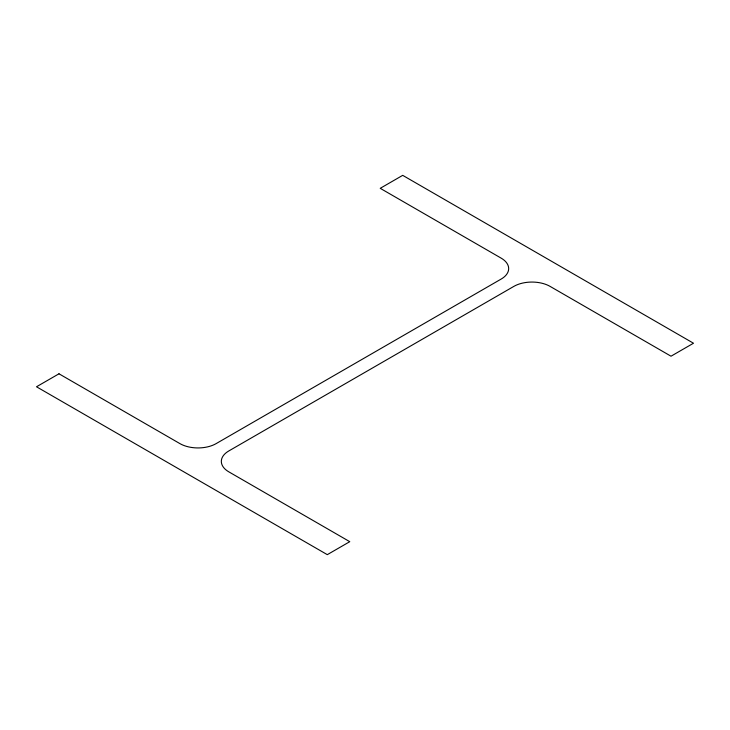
<?xml version="1.0" encoding="UTF-8"?>
<svg xmlns="http://www.w3.org/2000/svg" width="730" height="730" viewBox="0 0 730 730"><rect width="100%" height="100%" fill="white"/><g stroke="black" fill="none" stroke-linecap="round" stroke-linejoin="round"><path stroke-width="1.09" d="M58.984 373.796L36.5 386.772L327.296 554.654L349.77 541.678L228.846 471.863A25.641 14.801 0 0 1 228.846 450.93L513.838 286.397A25.641 14.801 0 0 1 550.101 286.397L671.016 356.204L693.5 343.228L402.704 175.346L380.23 188.322L501.154 258.137A25.641 14.801 0 0 1 501.154 279.07L216.162 443.603A25.641 14.801 0 0 1 179.899 443.603L58.984 373.796"/></g></svg>
